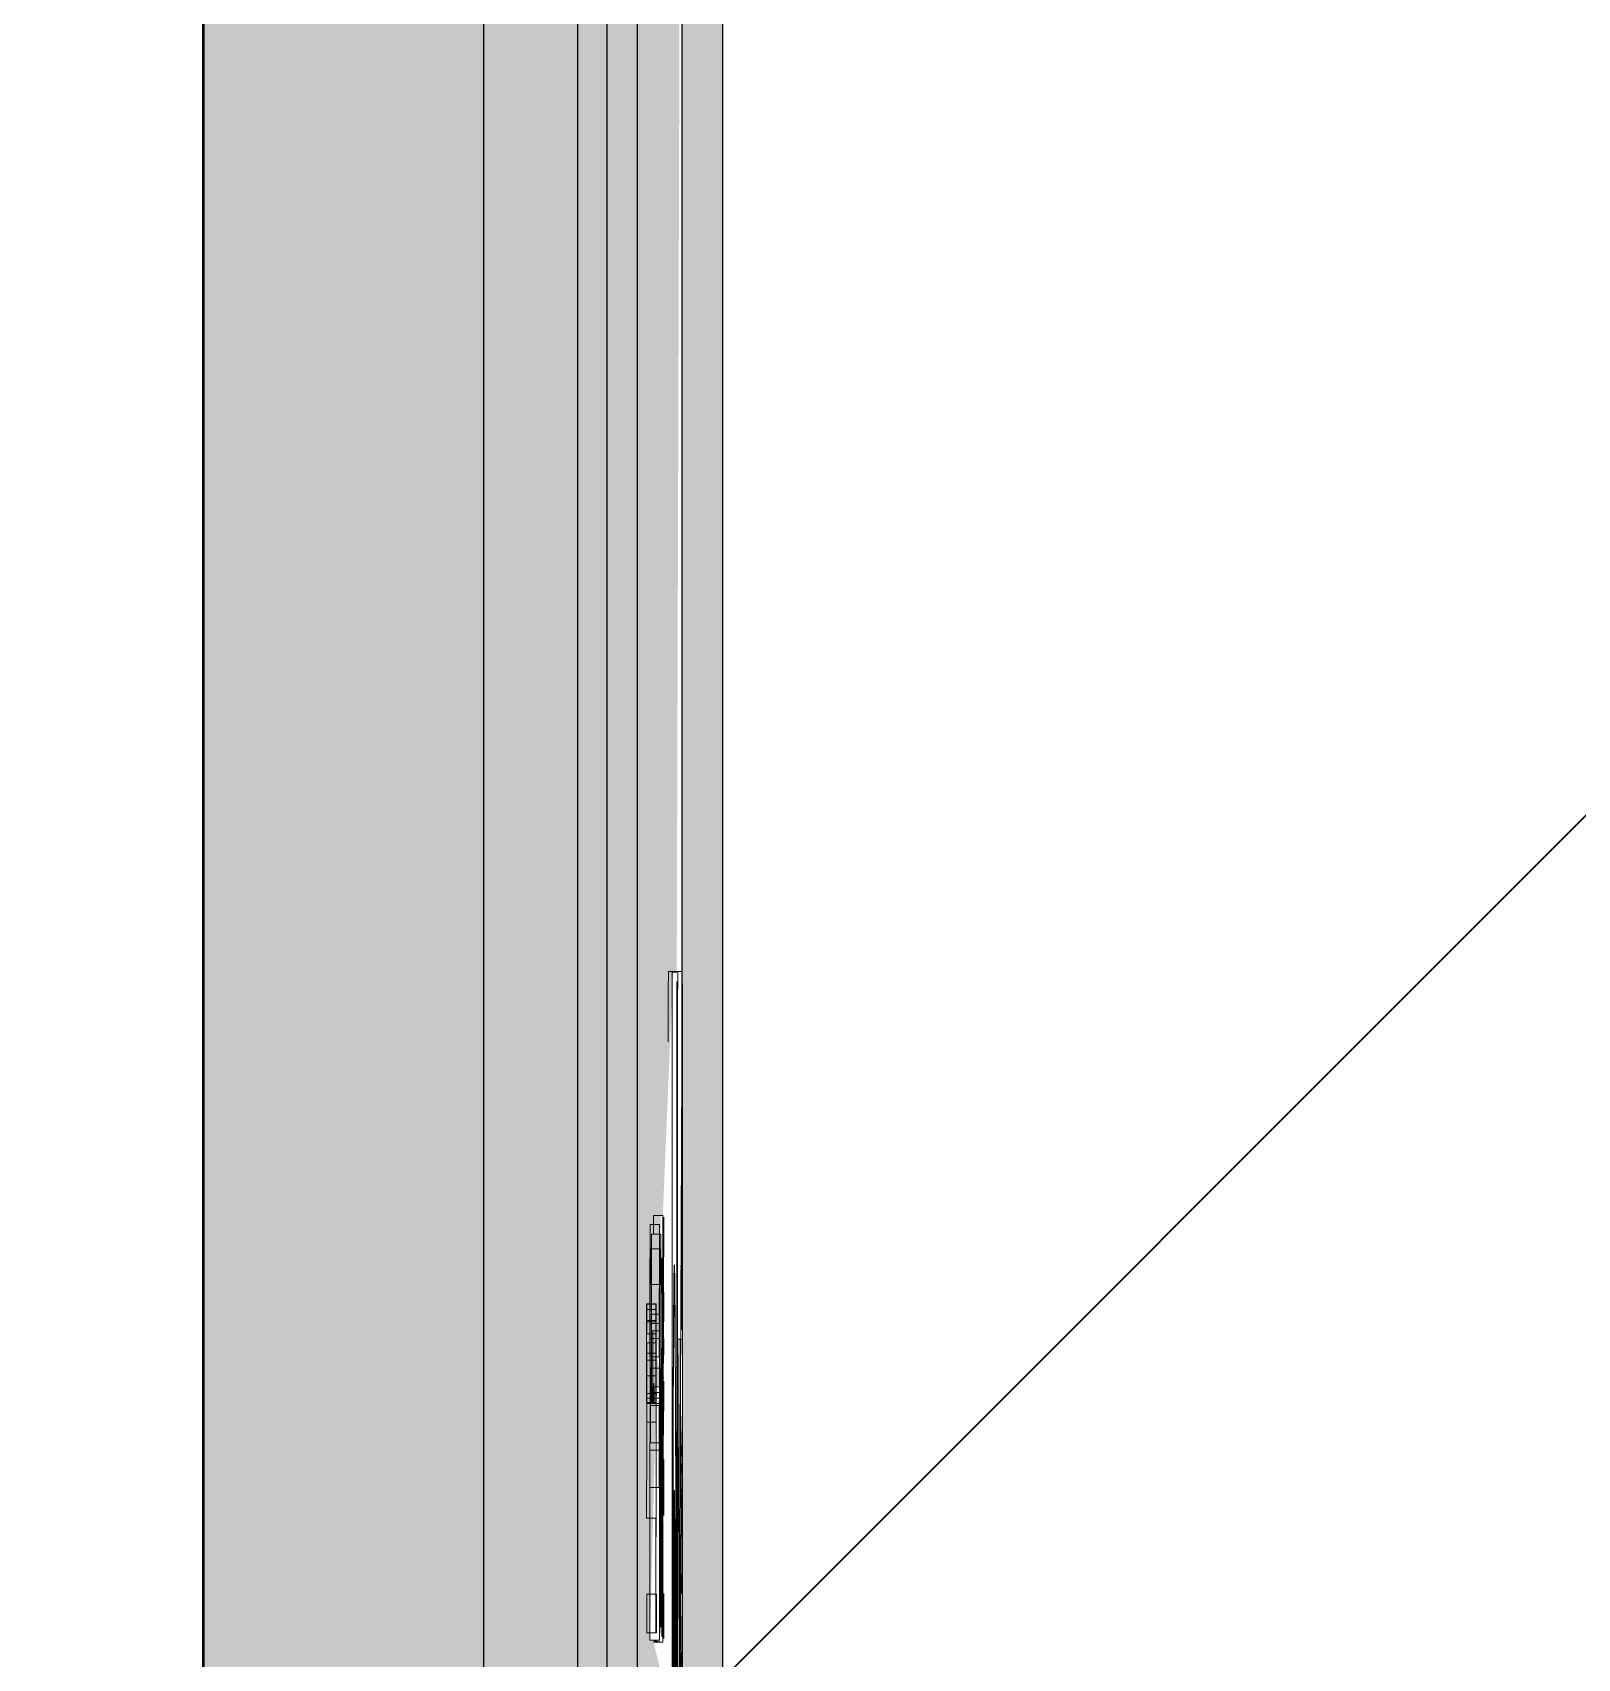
# Model space of a CAD drawing. Header units: millimetres. Extents: x 50357 to 985146, y 723188 to 1803594.
# Drawn here: x 863044.9 to 863209.8, y 737255.7 to 737429.2 of the extents above; entities that cross this region are included whole.
import ezdxf

# ---------------------------------------------------------------- set-up
doc = ezdxf.new("R2010")
doc.units = ezdxf.units.MM
doc.header["$LTSCALE"] = 3
doc.header["$MEASUREMENT"] = 0
doc.layers.add('A-GENM', color=7, linetype='Continuous', lineweight=13, true_color=0x6e6e6e)
doc.layers.add('I-WALL', color=7, linetype='Continuous', lineweight=25, true_color=0x6e6e6e)
doc.layers.add('Hatch (HOR not under LTC submission)', color=252, linetype='Continuous', lineweight=35)

# ---------------------------------------------------------------- blocks, each defined once
blk = doc.blocks.new('Airport-Express2 - Airport-Express-5249097-SEC D_2')
at = {"layer": 'A-GENM'}
for points in [[(-689426.75, 13100.8), (-689426.69, 13101.79), (-689426.75, 13101.79)], [(-689426.65, 13084.21), (-689426.52, 13084.21), (-689426.73, 13089.65)], [(-689426.9, 13064.36), (-689426.86, 13064.36), (-689426.93, 13081.2)], [(-689427.37, 13052.3), (-689427.58, 13052.3), (-689427.37, 13045.87)], [(-689427.01, 12940.04), (-689426.53, 12940.04), (-689427, 12947.51)]]:
    blk.add_hatch(color=256, dxfattribs=at).paths.add_polyline_path(points, flags=0)
h = blk.add_hatch(color=256, dxfattribs=at)
h.paths.add_polyline_path([(-689427.02, 12947.56), (-689427, 12947.56), (-689427.01, 12954.3)], flags=0)
h.paths.add_polyline_path([(-689426.55, 12947.56), (-689426.52, 12947.56), (-689426.62, 12981)], flags=0)
h = blk.add_hatch(color=256, dxfattribs=at)
h.paths.add_polyline_path([(-689427.12, 12943.2), (-689427.03, 12943.2), (-689427.15, 12943.2)], flags=0)
h.paths.add_polyline_path([(-689427.62, 12943.2), (-689427.58, 12943.2), (-689428.03, 12943.2)], flags=0)
for p, q in [((-689427.01, 13140.04), (-689428.01, 13140.04)), ((-689428.01, 13140.04), (-689427.53, 13140.04)), ((-689426.53, 13140.04), (-689427.01, 13140.04)), ((-689427.03, 13132.52), (-689427.03, 12947.51)), ((-689426.51, 13100.8), (-689426.51, 13132.58)), ((-689427, 13100.8), (-689426.75, 13100.8)), ((-689426.69, 13100.8), (-689426.51, 13100.8)), ((-689426.52, 13100.8), (-689426.52, 13084.21)), ((-689426.51, 13084.12), (-689426.51, 13084.03)), ((-689426.51, 13073.6), (-689426.51, 13084.03)), ((-689426.52, 13073.6), (-689426.52, 13051.75)), ((-689426.52, 13051.75), (-689426.51, 13051.23)), ((-689426.51, 13025.57), (-689426.51, 13051.23)), ((-689426.52, 13025.57), (-689426.52, 12998.02)), ((-689426.51, 12981.1), (-689426.51, 12997.04)), ((-689426.52, 12981.1), (-689426.52, 12947.56)), ((-689427.53, 12940.04), (-689428.01, 12940.04)), ((-689427.01, 12940.04), (-689426.53, 12940.04))]:
    blk.add_line(p, q, dxfattribs=at)
for centre, major_axis, start_param, end_param in [((-689428.01, 13132.54), (0, 7.5), 0, 1.573992), ((-689427.01, 13132.54), (0, 7.5), 0, 1.573992), ((-689426.12, 12787.79), (0, 384.02), 0.417919, 0.617927), ((-689426.53, 13132.54), (0, 7.5), 4.717666, 5.690129), ((-689426.12, 12787.79), (0, 384.02), 0.548821, 0.582779), ((-689428.14, 12409.39), (0, 820.16), 5.637333, 5.715256), ((-689426.13, 12788.41), (0, 393.81), 0.654682, 0.794403), ((-689426.12, 12787.79), (0, 384.02), 0.614552, 0.663281), ((-689426.12, 12787.79), (0, 384.02), 0.65113, 0.666396), ((-689427.09, 11512.78), (0, 1586.73), 6.143404, 6.194286), ((-689426.12, 12787.79), (0, 384.02), 0.6642, 0.731009), ((-689427.18, 11975.38), (0, 1127.28), 6.054416, 6.131077), ((-689426.12, 12787.79), (0, 384.02), 0.698272, 0.732296), ((-689427.31, 12272.07), (0, 837), 5.909265, 6.027859), ((-689426.12, 12787.79), (0, 384.02), 0.731763, 0.770875), ((-689427.57, 12283.82), (0, 846.16), 5.779349, 5.915297), ((-689426.12, 12787.79), (0, 384.02), 0.759618, 0.773516), ((-689427.77, 12337.49), (0, 818.81), 5.729327, 5.809759), ((-689426.12, 12787.79), (0, 384.02), 0.772948, 0.79678), ((-689427.9, 12351.83), (0, 825.38), 5.577284, 5.749763), ((-689426.12, 12787.79), (0, 384.02), 0.799388, 1.154144), ((-689428.19, 12374.77), (0, 859.41), 5.433833, 5.626628), ((-689426.12, 12787.79), (0, 384.02), 0.825005, 0.937769), ((-689427.77, 12337.49), (0, 818.81), 5.648896, 5.707194), ((-689426.12, 12787.79), (0, 384.02), 0.990067, 1.154144), ((-689427.77, 12337.49), (0, 818.81), 5.648896, 5.650916), ((-689427.12, 12787.79), (0, 384.02), 1.14146, 1.154144), ((-689427.12, 12787.79), (0, 384.02), 1.141569, 1.154144), ((-689428.01, 12947.54), (0, 7.5), 1.581731, 2.187589), ((-689427.01, 12947.54), (0, 7.5), 1.5751, 2.187589), ((-689426.53, 12947.54), (0, 6.17), 3.973989, 4.71582), ((-689426.53, 12947.54), (0, 7.5), 3.954343, 4.715207), ((-689428.01, 12947.54), (0, 7.5), 2.187589, 3.141593), ((-689427.01, 12947.54), (0, 7.5), 2.187589, 3.141593)]:
    blk.add_ellipse(centre, major_axis=major_axis, ratio=0.002593, start_param=start_param, end_param=end_param, dxfattribs=at)
blk = doc.blocks.new('MTR2 - MTR-5249168-SEC D_2')
at = {"layer": 'A-GENM'}
for points in [[(-689427.57, 13069.87), (-689427.45, 13069.87), (-689427.59, 13069.87)], [(-689427.58, 13058.98), (-689427.37, 13058.98), (-689427.59, 13069.87)], [(-689427.57, 13052.3), (-689427.33, 13052.3), (-689427.58, 13052.3)], [(-689427.57, 13034.09), (-689427.37, 13034.09), (-689427.57, 13040.04)], [(-689427.6, 12995.29), (-689427.37, 12995.29), (-689427.59, 12998.29)], [(-689427.59, 12998.29), (-689427.46, 12998.29), (-689427.59, 12999.12)], [(-689427.6, 12939.96), (-689427.12, 12939.96), (-689427.55, 12947.46)]]:
    blk.add_hatch(color=256, dxfattribs=at).paths.add_polyline_path(points, flags=0)
for p, q in [((-689427.12, 13139.96), (-689427.6, 13139.96)), ((-689427.62, 13132.46), (-689427.62, 12947.46)), ((-689427.1, 12947.46), (-689427.1, 13132.46)), ((-689427.41, 13081.62), (-689427.41, 13084.63)), ((-689427.41, 13084.63), (-689427.37, 13084.63)), ((-689427.37, 13084.63), (-689427.37, 13058.98)), ((-689427.49, 13081.62), (-689427.46, 13081.62)), ((-689427.33, 13081.62), (-689427.29, 13081.62)), ((-689427.41, 13058.98), (-689427.41, 13069.87)), ((-689427.41, 13034.09), (-689427.41, 13045.87)), ((-689427.37, 13045.87), (-689427.37, 13034.09)), ((-689427.41, 13010.03), (-689427.41, 13020.86)), ((-689427.37, 13020.86), (-689427.37, 12995.29)), ((-689427.46, 12998.29), (-689427.49, 12998.29)), ((-689427.41, 12995.29), (-689427.41, 12998.29)), ((-689427.29, 12998.29), (-689427.33, 12998.29)), ((-689427.37, 12995.29), (-689427.41, 12995.29)), ((-689427.6, 12939.96), (-689427.12, 12939.96))]:
    blk.add_line(p, q, dxfattribs=at)
at = {"layer": 'A-GENM', "flags": 128}
for points in [[(-689427.39, 13108.71), (-689427.44, 13106.99), (-689427.48, 13101.91), (-689427.52, 13093.73), (-689427.55, 13082.85), (-689427.58, 13069.83), (-689427.59, 13055.32), (-689427.6, 13040.04)], [(-689427.57, 13040.04), (-689427.56, 13055.32), (-689427.55, 13069.83), (-689427.52, 13082.85), (-689427.49, 13093.73), (-689427.45, 13101.91), (-689427.41, 13106.99), (-689427.36, 13108.71)], [(-689427.19, 13040.04), (-689427.19, 13055.32), (-689427.21, 13069.83), (-689427.23, 13082.85), (-689427.26, 13093.73), (-689427.3, 13101.91), (-689427.35, 13106.99), (-689427.39, 13108.71)], [(-689427.36, 13108.71), (-689427.32, 13106.99), (-689427.28, 13101.91), (-689427.24, 13093.73), (-689427.2, 13082.85), (-689427.18, 13069.83), (-689427.16, 13055.32), (-689427.16, 13040.04)], [(-689427.6, 13040.04), (-689427.59, 13024.76), (-689427.58, 13010.25), (-689427.55, 12997.23), (-689427.52, 12986.36), (-689427.48, 12978.17), (-689427.44, 12973.1), (-689427.39, 12971.37)], [(-689427.36, 12971.37), (-689427.41, 12973.1), (-689427.45, 12978.17), (-689427.49, 12986.36), (-689427.52, 12997.23), (-689427.55, 13010.25), (-689427.56, 13024.76), (-689427.57, 13040.04)], [(-689427.39, 12971.37), (-689427.35, 12973.1), (-689427.3, 12978.17), (-689427.26, 12986.36), (-689427.23, 12997.23), (-689427.21, 13010.25), (-689427.19, 13024.76), (-689427.19, 13040.04)], [(-689427.16, 13040.04), (-689427.16, 13024.76), (-689427.18, 13010.25), (-689427.2, 12997.23), (-689427.24, 12986.36), (-689427.28, 12978.17), (-689427.32, 12973.1), (-689427.36, 12971.37)]]:
    blk.add_lwpolyline(points, dxfattribs=at)
at = {"layer": 'A-GENM'}
for centre, major_axis, start_param, end_param in [((-689427.6, 13132.46), (0, 7.5), 0, 1.570796), ((-689427.12, 13132.46), (0, 7.5), 4.712389, 5.759587), ((-689427.4, 13083.83), (0, 38.43), 1.628187, 2.984673), ((-689427.39, 13083.04), (0, 24.93), 1.627674, 2.876764), ((-689427.39, 13083.74), (0, 38.34), 3.297534, 4.657063), ((-689427.39, 13083.12), (0, 25.01), 3.405912, 4.403183), ((-689427.39, 12996.05), (0, 38.53), 0.158987, 1.512685), ((-689427.39, 12996.14), (0, 38.44), 4.768437, 6.125173), ((-689427.39, 12996.93), (0, 24.76), 0.259623, 1.515767), ((-689427.39, 12996.85), (0, 24.83), 5.021159, 6.024079), ((-689427.6, 12947.46), (0, 7.5), 1.570796, 3.141593), ((-689427.12, 12947.46), (0, 7.5), 3.665192, 4.712389)]:
    blk.add_ellipse(centre, major_axis=major_axis, ratio=0.002593, start_param=start_param, end_param=end_param, dxfattribs=at)
blk = doc.blocks.new('Lift Signage1 - Lift Signage-5249460-SEC D_2')
at = {"layer": 'A-GENM'}
for points in [[(-689429.69, 13095.7), (-689428.69, 13095.7), (-689429.69, 13101.67)], [(-689428.69, 13090.53), (-689428.55, 13090.53), (-689428.92, 13090.53)], [(-689428.98, 13074.23), (-689428.92, 13074.23), (-689428.98, 13089.74)], [(-689428.54, 13073.64), (-689428.5, 13073.64), (-689428.54, 13081.98)], [(-689429.59, 13068.46), (-689428.59, 13068.46), (-689429.59, 13068.66)]]:
    blk.add_hatch(color=256, dxfattribs=at).paths.add_polyline_path(points, flags=0)
for p, q in [((-689429.97, 13113.01), (-689429.96, 13110.42)), ((-689428.97, 13113.01), (-689429.97, 13113.01)), ((-689429.59, 13112.01), (-689429.59, 13114)), ((-689428.59, 13114), (-689429.59, 13114)), ((-689428.96, 13110.42), (-689428.97, 13113.01)), ((-689428.59, 13114), (-689428.59, 13104.65)), ((-689428.5, 13111.22), (-689428.5, 13113.8)), ((-689429.82, 13101.67), (-689429.82, 13112.01)), ((-689428.82, 13112.01), (-689429.82, 13112.01)), ((-689428.82, 13112.01), (-689428.82, 13101.67)), ((-689428.96, 13110.42), (-689429.96, 13110.42)), ((-689429.95, 13106.64), (-689429.95, 13110.42)), ((-689429.95, 13110.42), (-689428.95, 13110.42)), ((-689429.89, 13110.42), (-689429.89, 13106.64)), ((-689428.95, 13110.42), (-689428.95, 13106.64)), ((-689428.89, 13110.42), (-689428.95, 13110.42)), ((-689428.89, 13106.64), (-689428.89, 13110.42)), ((-689428.62, 13109.43), (-689428.73, 13109.43)), ((-689428.73, 13109.43), (-689428.73, 13105.65)), ((-689428.62, 13105.65), (-689428.62, 13109.43)), ((-689428.52, 13109.03), (-689428.5, 13110.03)), ((-689428.54, 13108.63), (-689428.54, 13105.85)), ((-689428.53, 13105.85), (-689428.52, 13109.03)), ((-689428.95, 13106.64), (-689429.95, 13106.64)), ((-689428.95, 13106.64), (-689428.89, 13106.64)), ((-689428.73, 13105.65), (-689428.69, 13105.65)), ((-689428.69, 13105.65), (-689428.69, 13095.7)), ((-689428.49, 13105.85), (-689428.53, 13105.85)), ((-689428.49, 13102.66), (-689428.49, 13105.85)), ((-689430.35, 13102.8), (-689430.34, 13103.95)), ((-689430.34, 13103.95), (-689430.34, 13104.51)), ((-689429.34, 13104.51), (-689430.34, 13104.51)), ((-689429.34, 13103.95), (-689430.34, 13103.95)), ((-689429.33, 13104.56), (-689430.33, 13104.56)), ((-689429.34, 13103.95), (-689429.35, 13102.8)), ((-689429.34, 13104.51), (-689429.34, 13103.95)), ((-689428.59, 13104.65), (-689428.6, 13104.65)), ((-689428.6, 13104.65), (-689428.6, 13100.87)), ((-689428.57, 13100.87), (-689428.57, 13104.65)), ((-689428.56, 13104.65), (-689428.56, 13102.66)), ((-689429.35, 13102.8), (-689430.35, 13102.8)), ((-689430.32, 13102.64), (-689430.31, 13101.37)), ((-689429.32, 13102.64), (-689430.32, 13102.64)), ((-689429.99, 13098.89), (-689430, 13102.47)), ((-689430, 13102.47), (-689429, 13102.47)), ((-689429.96, 13103.46), (-689429.96, 13100.87)), ((-689428.96, 13103.46), (-689429.96, 13103.46)), ((-689429.31, 13101.37), (-689429.32, 13102.64)), ((-689429, 13102.47), (-689428.99, 13098.89)), ((-689428.96, 13100.87), (-689428.96, 13103.46)), ((-689428.56, 13102.66), (-689428.54, 13102.66)), ((-689428.54, 13099.09), (-689428.53, 13102.66)), ((-689428.53, 13102.66), (-689428.52, 13102.66)), ((-689428.52, 13102.66), (-689428.51, 13099.09)), ((-689428.51, 13102.66), (-689428.49, 13102.66)), ((-689429.31, 13101.37), (-689430.31, 13101.37)), ((-689428.96, 13100.87), (-689429.96, 13100.87)), ((-689428.82, 13101.67), (-689429.82, 13101.67)), ((-689429.69, 13095.7), (-689429.69, 13101.67)), ((-689428.6, 13100.87), (-689428.59, 13100.87)), ((-689428.58, 13094.51), (-689428.58, 13100.87)), ((-689428.58, 13100.87), (-689428.57, 13100.87)), ((-689430.32, 13099.29), (-689430.33, 13100.4)), ((-689429.33, 13100.4), (-689430.33, 13100.4)), ((-689430.32, 13098.54), (-689430.32, 13099.29)), ((-689429.32, 13099.29), (-689430.32, 13099.29)), ((-689428.99, 13098.89), (-689429.99, 13098.89)), ((-689429.33, 13100.4), (-689429.32, 13099.29)), ((-689429.32, 13099.29), (-689429.32, 13098.54)), ((-689428.51, 13099.09), (-689428.54, 13099.09)), ((-689430.32, 13096.87), (-689430.32, 13098.54)), ((-689429.32, 13098.54), (-689430.32, 13098.54)), ((-689429.96, 13093.91), (-689429.96, 13097.69)), ((-689428.96, 13097.69), (-689429.96, 13097.69)), ((-689429.88, 13097.69), (-689429.88, 13093.91)), ((-689429.32, 13098.54), (-689429.32, 13096.87)), ((-689428.88, 13097.69), (-689428.96, 13097.69)), ((-689428.96, 13097.69), (-689428.96, 13093.91)), ((-689428.88, 13093.91), (-689428.88, 13097.69)), ((-689430.32, 13094.98), (-689430.32, 13096.87)), ((-689429.32, 13096.87), (-689430.32, 13096.87)), ((-689429.73, 13093.91), (-689429.73, 13095.7)), ((-689428.73, 13095.7), (-689429.73, 13095.7)), ((-689428.69, 13095.7), (-689429.69, 13095.7)), ((-689429.63, 13095.7), (-689429.63, 13093.91)), ((-689429.58, 13095.7), (-689429.58, 13094.51)), ((-689429.57, 13095.11), (-689429.56, 13096.1)), ((-689429.55, 13095.7), (-689429.56, 13093.91)), ((-689429.55, 13093.91), (-689429.55, 13095.7)), ((-689429.32, 13096.87), (-689429.32, 13094.98)), ((-689428.69, 13095.7), (-689428.73, 13095.7)), ((-689428.73, 13095.7), (-689428.73, 13091.93)), ((-689428.63, 13091.93), (-689428.63, 13095.7)), ((-689428.56, 13096.1), (-689428.57, 13095.11)), ((-689428.56, 13092.12), (-689428.55, 13096.08)), ((-689428.55, 13096.08), (-689428.55, 13090.53)), ((-689428.54, 13096.7), (-689428.51, 13096.7)), ((-689428.5, 13096.3), (-689428.49, 13093.12)), ((-689428.49, 13093.12), (-689428.49, 13096.3)), ((-689430.35, 13094.02), (-689430.36, 13094.48)), ((-689429.36, 13094.48), (-689430.36, 13094.48)), ((-689429.35, 13094.02), (-689430.35, 13094.02)), ((-689430.32, 13093.92), (-689430.32, 13094.98)), ((-689429.32, 13094.98), (-689430.32, 13094.98)), ((-689430.32, 13091.93), (-689430.32, 13093.92)), ((-689429.32, 13093.92), (-689430.32, 13093.92)), ((-689429.97, 13093.72), (-689429.97, 13089.74)), ((-689428.97, 13093.72), (-689429.97, 13093.72)), ((-689428.96, 13093.91), (-689429.96, 13093.91)), ((-689429.92, 13089.74), (-689429.92, 13093.91)), ((-689428.92, 13093.91), (-689429.92, 13093.91)), ((-689428.58, 13094.51), (-689429.58, 13094.51)), ((-689429.57, 13093.91), (-689429.57, 13095.11)), ((-689428.57, 13095.11), (-689429.57, 13095.11)), ((-689429.36, 13094.48), (-689429.35, 13094.02)), ((-689429.32, 13094.98), (-689429.32, 13093.92)), ((-689429.32, 13093.92), (-689429.32, 13091.93)), ((-689428.97, 13089.74), (-689428.97, 13093.72)), ((-689428.96, 13093.91), (-689428.92, 13093.91)), ((-689428.92, 13093.91), (-689428.92, 13074.23)), ((-689428.56, 13089.74), (-689428.58, 13094.51)), ((-689428.57, 13095.11), (-689428.56, 13092.12)), ((-689429.32, 13091.93), (-689430.32, 13091.93)), ((-689428.73, 13091.93), (-689428.69, 13091.93)), ((-689428.67, 13091.93), (-689428.63, 13091.93)), ((-689429.99, 13084.97), (-689430, 13088.94)), ((-689429, 13088.94), (-689430, 13088.94)), ((-689429.98, 13089.74), (-689429.99, 13084.97)), ((-689429.98, 13068.66), (-689429.98, 13089.74)), ((-689428.98, 13089.74), (-689429.98, 13089.74)), ((-689429, 13084.97), (-689428.98, 13089.74)), ((-689429, 13088.94), (-689429, 13084.97)), ((-689428.98, 13089.74), (-689428.98, 13068.66)), ((-689428.59, 13088.35), (-689428.59, 13068.46)), ((-689428.58, 13088.35), (-689428.58, 13089.54)), ((-689428.58, 13089.54), (-689428.57, 13085.56)), ((-689428.57, 13088.35), (-689428.56, 13089.74)), ((-689428.49, 13084.77), (-689428.49, 13087.95)), ((-689429, 13084.97), (-689429.99, 13084.97)), ((-689428.5, 13084.77), (-689428.5, 13081.98)), ((-689429.34, 13081.69), (-689430.34, 13081.69)), ((-689428.61, 13082.38), (-689428.6, 13079.2)), ((-689428.76, 13070.05), (-689428.75, 13075.02)), ((-689428.62, 13069.65), (-689428.62, 13074.82)), ((-689429.35, 13073.59), (-689430.35, 13073.59)), ((-689430.3, 13073.59), (-689430.3, 13069.45)), ((-689429.3, 13073.59), (-689429.35, 13073.59)), ((-689429.3, 13069.45), (-689429.3, 13073.59)), ((-689428.92, 13073.23), (-689428.93, 13073.23)), ((-689428.93, 13073.23), (-689428.93, 13069.45)), ((-689428.91, 13072.74), (-689428.91, 13073.63)), ((-689428.87, 13074.23), (-689428.86, 13070.05)), ((-689428.74, 13074.03), (-689428.73, 13069.06)), ((-689428.49, 13072.04), (-689428.49, 13073.64)), ((-689428.51, 13072.04), (-689428.51, 13068.86)), ((-689428.49, 13070.7), (-689428.49, 13072.04)), ((-689430.36, 13069.45), (-689429.36, 13069.45)), ((-689429.36, 13069.45), (-689429.3, 13069.45)), ((-689428.93, 13069.45), (-689428.91, 13069.45)), ((-689429.98, 13068.66), (-689428.98, 13068.66)), ((-689428.59, 13068.46), (-689429.59, 13068.46)), ((-689428.51, 13068.86), (-689428.5, 13068.86))]:
    blk.add_line(p, q, dxfattribs=at)
blk.add_ellipse((-689428.92, 13074.23), major_axis=(0, 1), ratio=0.002593, start_param=3.141593, end_param=4.712389, dxfattribs=at)
for points, knots in [([(-689430, 13102.47), (-689429.99, 13103.34), (-689429.99, 13104.71), (-689429.99, 13105.4), (-689429.98, 13106.09), (-689429.98, 13107.13), (-689429.98, 13108.04), (-689429.98, 13109.27), (-689429.97, 13110.98), (-689429.97, 13113.01)], [0, 0, 0, 0, 0.00549291, 0.01045042, 0.01439328, 0.01866529, 0.02354612, 0.02922741, 0.03634476, 0.03634476, 0.03634476, 0.03634476]), ([(-689428.97, 13113.01), (-689428.97, 13110.98), (-689428.98, 13109.27), (-689428.98, 13108.04), (-689428.98, 13107.13), (-689428.98, 13106.09), (-689428.99, 13105.4), (-689428.99, 13104.71), (-689428.99, 13103.34), (-689429, 13102.47)], [-0.03634476, -0.03634476, -0.03634476, -0.03634476, -0.02922741, -0.02354612, -0.01866529, -0.01439328, -0.01045042, -0.00549291, 0, 0, 0, 0]), ([(-689428.5, 13113.8), (-689428.51, 13113.15), (-689428.52, 13112.78), (-689428.53, 13112.42), (-689428.53, 13112.1), (-689428.54, 13111.95), (-689428.54, 13111.9)], [-0.05311008, -0.05311008, -0.05311008, -0.05311008, -0.04284111, -0.03307484, -0.02247822, -0.01770336, -0.01770336, -0.01770336, -0.01770336]), ([(-689428.5, 13109.64), (-689428.5, 13109.64), (-689428.5, 13109.73), (-689428.5, 13110.12), (-689428.5, 13111.22)], [-0.003924164, -0.003924164, -0.003924164, -0.003924164, -0.003223635, 0, 0, 0, 0]), ([(-689429.96, 13110.42), (-689429.96, 13109.46), (-689429.96, 13109.41), (-689429.96, 13108.44), (-689429.97, 13107.24), (-689429.97, 13106.02), (-689429.97, 13104.68), (-689429.98, 13103.15), (-689429.98, 13102.37), (-689429.98, 13101.66), (-689429.98, 13101.01), (-689429.99, 13100.4), (-689429.99, 13099.6), (-689429.99, 13098.89)], [0, 0, 0, 0, 0.0032347, 0.00710409, 0.01201705, 0.01759418, 0.02380956, 0.02950362, 0.03431928, 0.03787332, 0.04128159, 0.04507618, 0.04917579, 0.04917579, 0.04917579, 0.04917579]), ([(-689428.99, 13098.89), (-689428.99, 13099.6), (-689428.99, 13100.4), (-689428.98, 13101.01), (-689428.98, 13101.66), (-689428.98, 13102.37), (-689428.98, 13103.15), (-689428.97, 13104.68), (-689428.97, 13106.02), (-689428.97, 13107.24), (-689428.96, 13108.44), (-689428.96, 13109.41), (-689428.96, 13109.46), (-689428.96, 13110.42)], [-0.04917579, -0.04917579, -0.04917579, -0.04917579, -0.04507618, -0.04128159, -0.03787332, -0.03431928, -0.02950362, -0.02380956, -0.01759418, -0.01201705, -0.00710409, -0.0032347, 0, 0, 0, 0]), ([(-689430.33, 13104.56), (-689430.33, 13104.55), (-689430.33, 13104.48), (-689430.32, 13104.27), (-689430.32, 13103.88), (-689430.32, 13103.35), (-689430.32, 13102.64)], [0.00243235, 0.00243235, 0.00243235, 0.00243235, 0.00524846, 0.01019202, 0.01495875, 0.01945879, 0.01945879, 0.01945879, 0.01945879]), ([(-689429.32, 13102.64), (-689429.32, 13103.35), (-689429.32, 13103.88), (-689429.32, 13104.27), (-689429.33, 13104.48), (-689429.33, 13104.55), (-689429.33, 13104.56)], [-0.01945879, -0.01945879, -0.01945879, -0.01945879, -0.01495875, -0.01019202, -0.00524846, -0.00243235, -0.00243235, -0.00243235, -0.00243235]), ([(-689430.36, 13094.48), (-689430.36, 13096.08), (-689430.36, 13097.55), (-689430.36, 13098.82), (-689430.36, 13100.07), (-689430.36, 13101.12), (-689430.35, 13102), (-689430.35, 13102.29), (-689430.35, 13102.8)], [0, 0, 0, 0, 0.00491013, 0.0096051, 0.01406746, 0.01841159, 0.02172371, 0.02454141, 0.02454141, 0.02454141, 0.02454141]), ([(-689429.35, 13102.8), (-689429.35, 13102.29), (-689429.35, 13102), (-689429.36, 13101.12), (-689429.36, 13100.07), (-689429.36, 13098.82), (-689429.36, 13097.55), (-689429.36, 13096.08), (-689429.36, 13094.48)], [-0.02454141, -0.02454141, -0.02454141, -0.02454141, -0.02172371, -0.01841159, -0.01406746, -0.0096051, -0.00491013, 0, 0, 0, 0]), ([(-689428.96, 13103.46), (-689428.97, 13101.49), (-689428.97, 13099.49), (-689428.98, 13097.05), (-689428.98, 13095.62), (-689428.98, 13093.91), (-689428.99, 13092.49), (-689428.99, 13091.08), (-689429, 13090.07), (-689429, 13088.94)], [-0.05356246, -0.05356246, -0.05356246, -0.05356246, -0.04480211, -0.03645217, -0.02816428, -0.02089286, -0.01342414, -0.00661435, 0, 0, 0, 0]), ([(-689428.54, 13102.66), (-689428.55, 13101.59), (-689428.55, 13100.87), (-689428.55, 13099.72), (-689428.55, 13098.49), (-689428.56, 13097.36), (-689428.56, 13096.1)], [-0.0224399, -0.0224399, -0.0224399, -0.0224399, -0.0180865, -0.01304433, -0.00689523, 0, 0, 0, 0]), ([(-689429.96, 13100.87), (-689429.95, 13100.04), (-689429.96, 13099.9), (-689429.96, 13098.12), (-689429.96, 13096.49), (-689429.97, 13094.83), (-689429.97, 13093.72)], [0, 0, 0, 0, 0.0042471, 0.00979318, 0.01677969, 0.02292569, 0.02292569, 0.02292569, 0.02292569]), ([(-689429.82, 13093.88), (-689429.82, 13094.23), (-689429.82, 13095.51), (-689429.82, 13097.59), (-689429.82, 13101.67)], [0.02720219, 0.02720219, 0.02720219, 0.02720219, 0.0311684, 0.04080328, 0.04080328, 0.04080328, 0.04080328]), ([(-689429.35, 13073.59), (-689429.35, 13074.39), (-689429.35, 13074.77), (-689429.34, 13075.92), (-689429.34, 13076.61), (-689429.34, 13077.92), (-689429.34, 13079.11), (-689429.33, 13080.9), (-689429.32, 13082.62), (-689429.32, 13083.4), (-689429.32, 13084.16), (-689429.32, 13084.71), (-689429.32, 13085.46), (-689429.31, 13086.72), (-689429.31, 13088.02), (-689429.31, 13089.26), (-689429.31, 13090.01), (-689429.31, 13090.98), (-689429.31, 13091.78), (-689429.31, 13092.5), (-689429.31, 13093.45), (-689429.31, 13093.82), (-689429.3, 13094.74), (-689429.3, 13095.06), (-689429.31, 13096.19), (-689429.31, 13096.25), (-689429.31, 13097.01), (-689429.31, 13097.5), (-689429.31, 13098.27), (-689429.31, 13098.67), (-689429.31, 13099.32), (-689429.31, 13099.77), (-689429.31, 13100.34), (-689429.31, 13100.84), (-689429.31, 13101.37)], [-0.1105261, -0.1105261, -0.1105261, -0.1105261, -0.1072942, -0.1040664, -0.0991866, -0.0939833, -0.086812, -0.0789194, -0.0717697, -0.0664269, -0.0630761, -0.0598109, -0.0559249, -0.0510787, -0.0457583, -0.041345, -0.0375936, -0.034562, -0.0316433, -0.0288473, -0.0265495, -0.0240796, -0.0223193, -0.019724, -0.0180759, -0.0159203, -0.0144699, -0.0121829, -0.0102823, -0.008117, -0.0063096, -0.0041937, -0.0022206, 0, 0, 0, 0]), ([(-689429.35, 13094.02), (-689429.35, 13095.28), (-689429.35, 13096.43), (-689429.35, 13097.48), (-689429.35, 13098.4), (-689429.35, 13099.2), (-689429.34, 13099.87), (-689429.34, 13100.38), (-689429.34, 13100.72), (-689429.34, 13100.98), (-689429.33, 13101.05), (-689429.33, 13100.97), (-689429.33, 13100.77), (-689429.33, 13100.4)], [-0.03940719, -0.03940719, -0.03940719, -0.03940719, -0.03553188, -0.03186339, -0.02835557, -0.02490498, -0.02149582, -0.01812258, -0.01463534, -0.01096726, -0.00719138, -0.00352964, 0, 0, 0, 0]), ([(-689428.82, 13101.67), (-689428.82, 13097.59), (-689428.82, 13094.88), (-689428.82, 13092.97), (-689428.82, 13090.48), (-689428.82, 13088.4), (-689428.83, 13086.18), (-689428.83, 13084.36)], [-0.04080328, -0.04080328, -0.04080328, -0.04080328, -0.0311684, -0.02311562, -0.01565989, -0.00757633, 0, 0, 0, 0]), ([(-689428.75, 13075.02), (-689428.76, 13076), (-689428.76, 13077.02), (-689428.77, 13078.29), (-689428.77, 13079.77), (-689428.78, 13081.27), (-689428.78, 13082.47), (-689428.79, 13084.34), (-689428.79, 13085.6), (-689428.79, 13087.22), (-689428.8, 13089.06), (-689428.8, 13090.76), (-689428.8, 13092.75), (-689428.8, 13094.4), (-689428.8, 13096.17), (-689428.8, 13097.38), (-689428.8, 13099.46), (-689428.81, 13101.48)], [-0.1022715, -0.1022715, -0.1022715, -0.1022715, -0.0946005, -0.0864923, -0.0784798, -0.0710374, -0.0637534, -0.0571597, -0.0504225, -0.0441022, -0.0375029, -0.0307265, -0.0243685, -0.0180853, -0.0127329, -0.0067635, -0.0007341, -0.0007341, -0.0007341, -0.0007341]), ([(-689428.59, 13100.87), (-689428.59, 13099.01), (-689428.59, 13095.69), (-689428.59, 13093.02), (-689428.6, 13090.34), (-689428.6, 13088.93), (-689428.6, 13087.16), (-689428.6, 13085.68), (-689428.61, 13084.01), (-689428.61, 13082.38)], [-0.05247589, -0.05247589, -0.05247589, -0.05247589, -0.04361816, -0.03367488, -0.02574819, -0.01870132, -0.01289228, -0.00653363, 0, 0, 0, 0]), ([(-689430.34, 13081.69), (-689430.34, 13083.56), (-689430.33, 13086.23), (-689430.33, 13087.72), (-689430.32, 13089.61), (-689430.32, 13090.92), (-689430.32, 13091.93)], [0, 0, 0, 0, 0.00993035, 0.01943287, 0.0262004, 0.03192424, 0.03192424, 0.03192424, 0.03192424]), ([(-689428.69, 13091.93), (-689428.69, 13090.08), (-689428.69, 13088.57), (-689428.69, 13086.85), (-689428.69, 13085.59), (-689428.69, 13084.77), (-689428.7, 13083.64), (-689428.7, 13082.9), (-689428.7, 13081.92), (-689428.7, 13080.83), (-689428.7, 13080.59), (-689428.71, 13079.18), (-689428.71, 13077.68), (-689428.72, 13076.45), (-689428.73, 13075.3), (-689428.73, 13074.58), (-689428.74, 13074.03)], [-0.07972167, -0.07972167, -0.07972167, -0.07972167, -0.07396058, -0.0687213, -0.06415888, -0.06013459, -0.05658717, -0.05270302, -0.04858923, -0.04520396, -0.04056383, -0.03468384, -0.02607627, -0.0171077, -0.00814109, 0, 0, 0, 0]), ([(-689428.86, 13070.05), (-689428.85, 13071.34), (-689428.85, 13072.64), (-689428.84, 13073.83), (-689428.84, 13075.48), (-689428.83, 13076.4), (-689428.83, 13078.39), (-689428.82, 13080.27), (-689428.82, 13082), (-689428.82, 13084), (-689428.82, 13086.2), (-689428.81, 13089.08), (-689428.81, 13091.73)], [-0.0790533, -0.0790533, -0.0790533, -0.0790533, -0.07079294, -0.06270393, -0.05589268, -0.04832819, -0.04107764, -0.03301825, -0.02547955, -0.01783128, -0.00916216, 0, 0, 0, 0]), ([(-689428.81, 13091.73), (-689428.81, 13089.91), (-689428.81, 13088.59), (-689428.8, 13087.02), (-689428.8, 13084.61), (-689428.8, 13083.33), (-689428.79, 13080.81), (-689428.79, 13078.28), (-689428.78, 13076.44), (-689428.78, 13074.86), (-689428.78, 13073.59), (-689428.77, 13072.13), (-689428.76, 13070.97), (-689428.76, 13070.05)], [-0.08532631, -0.08532631, -0.08532631, -0.08532631, -0.07971968, -0.07329088, -0.06673296, -0.05874757, -0.05015167, -0.04042705, -0.03132451, -0.02352831, -0.01564814, -0.00786247, 0, 0, 0, 0]), ([(-689428.69, 13077.09), (-689428.69, 13078.47), (-689428.69, 13080.13), (-689428.69, 13081.35), (-689428.68, 13083.51), (-689428.68, 13085.55), (-689428.68, 13087.54)], [-0.02687811, -0.02687811, -0.02687811, -0.02687811, -0.02082112, -0.01416563, -0.00743162, 0, 0, 0, 0]), ([(-689428.68, 13087.54), (-689428.68, 13085.91), (-689428.67, 13084.58), (-689428.67, 13083), (-689428.67, 13081.68), (-689428.67, 13080.74), (-689428.67, 13079.71), (-689428.66, 13079.04), (-689428.66, 13078.02), (-689428.66, 13077.05), (-689428.66, 13076.46), (-689428.65, 13075.7), (-689428.65, 13074.92), (-689428.65, 13073.99), (-689428.65, 13073.44), (-689428.64, 13072.42), (-689428.64, 13071.52), (-689428.63, 13070.78), (-689428.63, 13070.49), (-689428.62, 13069.65)], [-0.08196788, -0.08196788, -0.08196788, -0.08196788, -0.07626115, -0.07077528, -0.06566364, -0.06114202, -0.05740772, -0.05342936, -0.0493447, -0.04526551, -0.04142229, -0.03771885, -0.03316901, -0.02876744, -0.02348235, -0.01775823, -0.0111363, -0.0058266, 0, 0, 0, 0]), ([(-689428.83, 13084.36), (-689428.84, 13082.26), (-689428.84, 13080.01), (-689428.85, 13078.24), (-689428.85, 13076.76), (-689428.86, 13075.46), (-689428.87, 13074.43)], [-0.03828905, -0.03828905, -0.03828905, -0.03828905, -0.02838113, -0.01858505, -0.00891436, 0, 0, 0, 0]), ([(-689429.34, 13081.69), (-689429.35, 13080), (-689429.35, 13079.16), (-689429.35, 13078.32), (-689429.36, 13077.1), (-689429.36, 13075.96), (-689429.36, 13074.98), (-689429.36, 13074.45), (-689429.36, 13073.59), (-689429.36, 13072.4), (-689429.36, 13071.42), (-689429.36, 13070.77), (-689429.36, 13070.24), (-689429.36, 13069.45)], [-0.0404704, -0.0404704, -0.0404704, -0.0404704, -0.03503439, -0.0305763, -0.02589488, -0.02121602, -0.0176618, -0.014622, -0.01146426, -0.00785646, -0.00459381, -0.00216836, 0, 0, 0, 0]), ([(-689428.73, 13069.06), (-689428.73, 13069.46), (-689428.73, 13069.91), (-689428.72, 13070.49), (-689428.72, 13070.91), (-689428.71, 13071.89), (-689428.71, 13073.1), (-689428.71, 13073.39), (-689428.7, 13074.6), (-689428.7, 13075.64), (-689428.69, 13077.09)], [-0.04569542, -0.04569542, -0.04569542, -0.04569542, -0.04082328, -0.03604988, -0.03030124, -0.02360116, -0.0175998, -0.01180427, -0.0067901, 0, 0, 0, 0]), ([(-689428.91, 13069.45), (-689428.91, 13069.51), (-689428.91, 13069.7), (-689428.91, 13070.04), (-689428.91, 13070.47), (-689428.91, 13071.12), (-689428.91, 13071.82), (-689428.91, 13072.74)], [-0.01184331, -0.01184331, -0.01184331, -0.01184331, -0.00943041, -0.00723139, -0.00497939, -0.00266611, 0, 0, 0, 0]), ([(-689428.5, 13068.86), (-689428.5, 13068.98), (-689428.49, 13069.2), (-689428.49, 13069.51), (-689428.49, 13069.92), (-689428.49, 13070.53), (-689428.49, 13070.7)], [-0.007182076, -0.007182076, -0.007182076, -0.007182076, -0.005064737, -0.003350734, -0.00150327, 0, 0, 0, 0])]:
    blk.add_open_spline(points, degree=3, knots=knots, dxfattribs=at)
for points in [[(-689428.5, 13110.03), (-689428.5, 13109.77), (-689428.5, 13109.66), (-689428.5, 13109.64)], [(-689430.34, 13104.51), (-689430.34, 13104.54), (-689430.33, 13104.56), (-689430.33, 13104.56)], [(-689429.33, 13104.56), (-689429.33, 13104.56), (-689429.34, 13104.54), (-689429.34, 13104.51)], [(-689429.59, 13093.88), (-689429.59, 13094.34), (-689429.59, 13094.78), (-689429.59, 13095.33)]]:
    blk.add_open_spline(points, degree=3, dxfattribs=at)

msp = doc.modelspace()

# ---------------------------------------------------------------- hatches: boundary and pattern name
at = {"layer": 'Hatch (HOR not under LTC submission)'}
h = msp.add_hatch(dxfattribs=at)
h.set_pattern_fill('ANSI38', color=256, scale=4000)
h.paths.add_polyline_path([(853871.7666, 751128.0064), (853871.7666, 735638.9831), (853656.482, 735638.9831), (853656.482, 728688.9831), (867744.0584, 728688.9831), (867748.3434, 751128.0064)])
at = {"layer": 'I-WALL'}
msp.add_hatch(color=256, dxfattribs=at).paths.add_polyline_path([(863093.0414, 736853.9831), (863093.0414, 743688.9831), (863063.1582, 743688.9831), (863063.1582, 736853.9831)], flags=0)
at = {"layer": 'I-WALL', "lineweight": 5}
for points in [[(863093.0414, 736853.9831), (863103.0414, 736853.9831), (863103.0414, 743688.9831), (863093.0414, 743688.9831), (863093.0414, 736879.3673)], [(863103.0414, 736853.9831), (863106.2173, 736853.9831), (863106.2173, 743688.9831), (863103.0414, 743688.9831), (863103.0414, 736879.3673)], [(863106.2173, 735738.9831), (863109.4157, 735738.9831), (863109.4157, 737988.9831), (863106.2173, 737988.9831), (863106.2173, 735762.7074)]]:
    msp.add_hatch(color=256, dxfattribs=at).paths.add_polyline_path(points, flags=0)
h = msp.add_hatch(color=256, dxfattribs=at)
h.paths.add_polyline_path([(863114.2155, 736853.9831), (863118.5653, 736853.9831), (863118.5653, 738089.4831), (863116.9341, 738089.4831), (863116.9341, 737988.9831), (863114.1937, 737988.9831), (863114.1937, 736853.9831)], flags=0)
h.paths.add_polyline_path([(863118.5653, 738239.4831), (863118.5653, 743688.9831), (863116.9341, 743688.9831), (863116.9341, 738239.4831)], flags=0)
at = {"layer": 'I-WALL'}
h = msp.add_hatch(color=256, dxfattribs=at)
h.paths.add_polyline_path([(863114.1937, 735738.9831), (863113.3278, 736504.4831), (863111.6816, 736504.4831), (863112.4993, 736804.4831), (863113.9408, 736804.4831), (863112.8947, 736887.3105), (863112.1357, 736887.3105), (863111.1316, 736919.0582), (863110.8501, 736919.0582), (863111.9292, 736954.0582), (863112.1357, 736954.0582), (863111.0137, 737068.0955), (863110.7481, 737068.0955), (863111.9343, 737103.0955), (863112.6953, 737103.0955), (863113.8482, 737041.4741), (863113.8806, 737041.474), (863112.7185, 737136.4404), (863112.1947, 737136.4144), (863111.4186, 737107.1815), (863110.4186, 737107.1815), (863111.1947, 737151.528), (863112.1353, 737151.528), (863111.0454, 737218.3623), (863110.7482, 737218.3623), (863111.8343, 737253.3623), (863112.1353, 737253.3623), (863111.0993, 737257.6421), (863110.7704, 737257.6421), (863111.9323, 737302.9831), (863112.1353, 737302.9831), (863113.2347, 737328.9404), (863113.6256, 737328.9404), (863114.1937, 737525.8545), (863114.1937, 737988.9831), (863109.4157, 737988.9831), (863109.4157, 735738.9831)], flags=0)
h.paths.add_polyline_path([(863113.9408, 736693.9831), (863114.1937, 736693.9831), (863113.9408, 736703.0525)], flags=0)
h.paths.add_polyline_path([(863111.4207, 736960.5256), (863110.9292, 736960.5256), (863111.4958, 736960.5256)], flags=0)
h.paths.add_polyline_path([(863112.0993, 737277.3296), (863112.1353, 737277.3296), (863112.0638, 737277.3296)], flags=0)
h.paths.add_polyline_path([(863112.0638, 737285.0596), (863112.1353, 737285.0596), (863112.0638, 737290.7682)], flags=0)
h.paths.add_polyline_path([(863114.1041, 737289.779), (863114.1937, 737290.7682), (863114.0994, 737289.7791)], flags=0)
h.paths.add_polyline_path([(863111.4093, 737489.8823), (863110.0482, 737489.8823), (863110.0482, 737884.0289), (863111.4093, 737884.0289), (863111.4093, 737525.8545)], flags=0)
h.paths.add_polyline_path([(863112.213, 737489.8823), (863112.213, 737884.0289), (863113.5741, 737884.0289), (863113.5741, 737489.8823)], flags=0)

# ---------------------------------------------------------------- linework, layer by layer
for p, q in [((863063.0286, 736853.9831), (863063.0286, 743688.9831)), ((863063.1582, 743688.9831), (863063.1582, 736853.9831)), ((863093.0414, 736853.9831), (863093.0414, 743688.9831)), ((863103.0414, 743688.9831), (863103.0414, 736853.9831)), ((863114.1937, 737290.7682), (863114.1937, 743688.9831)), ((863118.5653, 736853.9831), (863118.5653, 738089.4831)), ((863106.2173, 735738.9831), (863106.2173, 737988.9831)), ((863109.4157, 737988.9831), (863109.4157, 735738.9831)), ((863114.1937, 737262.5876), (863114.1937, 737273.1978))]:
    msp.add_line(p, q, dxfattribs=at)

# ---------------------------------------------------------------- block references
at = {"layer": 'A-GENM'}
for name in ['Airport-Express2 - Airport-Express-5249097-SEC D_2', 'MTR2 - MTR-5249168-SEC D_2', 'Lift Signage1 - Lift Signage-5249460-SEC D_2']:
    msp.add_blockref(name, (1552540.7499, 724188.9831), dxfattribs=at)

doc.saveas('drawing.dxf')
